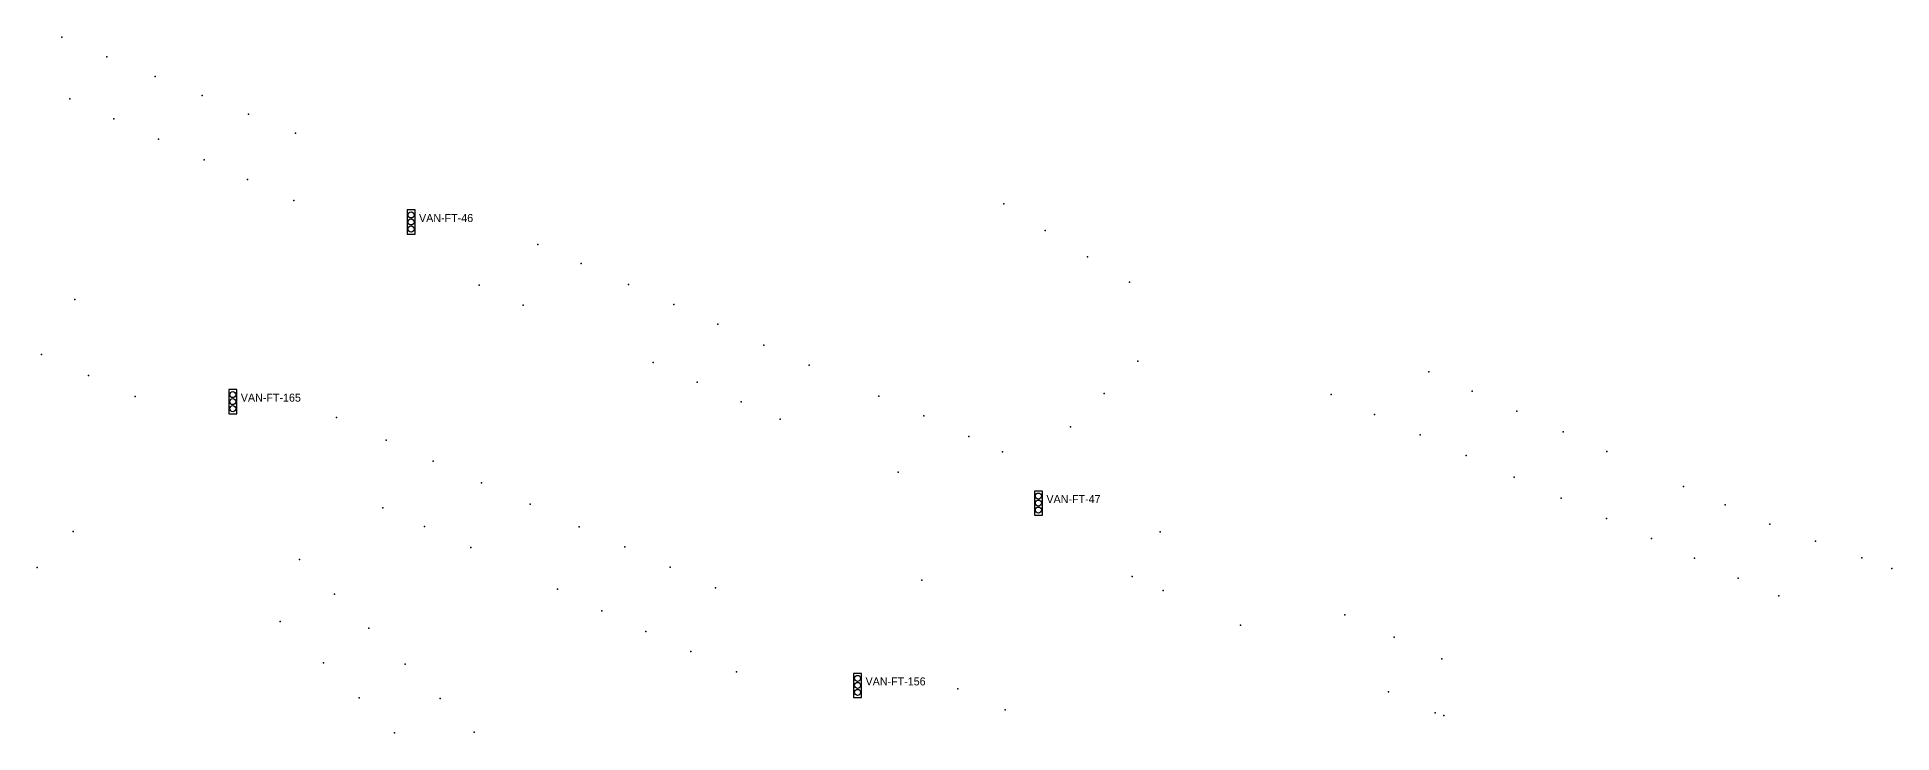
# Model space of a CAD drawing. Header units: inches. Extents: x 486474 to 494239, y 5455982 to 5460069.
# Drawn here: x 490823.4 to 491286.9, y 5459511.2 to 5459685 of the extents above; entities that cross this region are included whole.
import ezdxf

# ---------------------------------------------------------------- set-up
doc = ezdxf.new("R2010")
doc.units = ezdxf.units.IN
doc.header["$MEASUREMENT"] = 0
doc.layers.add('Parking Meters', color=10, linetype='Continuous')
doc.layers.add('Traffic Signals', color=10, linetype='Continuous')

msp = doc.modelspace()

# ---------------------------------------------------------------- linework, layer by layer
at = {"layer": 'Parking Meters', "color": 7}
for p in [(490829.51, 5459685.05), (490829.51, 5459685.05), (490840.77, 5459680.11), (490840.77, 5459680.11), (490852.86, 5459675.19), (490852.86, 5459675.19), (490831.54, 5459669.6), (490831.54, 5459669.6), (490864.59, 5459670.43), (490864.59, 5459670.43), (490842.54, 5459664.66), (490842.54, 5459664.66), (490876.17, 5459665.75), (490876.17, 5459665.75), (490853.69, 5459659.58), (490853.69, 5459659.58), (490887.91, 5459661.05), (490887.91, 5459661.05), (490865.11, 5459654.37), (490865.11, 5459654.37), (490875.97, 5459649.48), (490875.97, 5459649.48), (490887.54, 5459644.19), (491064.98, 5459643.36), (491064.98, 5459643.36), (491075.34, 5459636.68), (491075.34, 5459636.68), (490948.52, 5459633.25), (490948.52, 5459633.25), (490959.37, 5459628.49), (490959.37, 5459628.49), (491085.87, 5459630.1), (491085.87, 5459630.1), (490933.86, 5459623.07), (490933.86, 5459623.07), (490971.2, 5459623.2), (490971.2, 5459623.2), (491096.39, 5459623.82), (490832.81, 5459619.46), (490832.81, 5459619.46), (490944.88, 5459618.08), (490944.88, 5459618.08), (490982.51, 5459618.23), (490982.51, 5459618.23), (490993.5, 5459613.31), (490993.5, 5459613.31), (491004.99, 5459608.08), (491004.99, 5459608.08), (490824.46, 5459605.7), (490824.46, 5459605.7), (490977.33, 5459603.72), (490977.33, 5459603.72), (491016.35, 5459603.05), (491016.35, 5459603.05), (491098.5, 5459604.08), (491098.5, 5459604.08), (490836.2, 5459600.49), (490836.2, 5459600.49), (490988.36, 5459598.85), (490988.36, 5459598.85), (491171.17, 5459601.42), (491171.17, 5459601.42), (490847.87, 5459595.21), (490999.35, 5459593.9), (490999.35, 5459593.9), (491033.72, 5459595.28), (491090.04, 5459596), (491090.04, 5459596), (491146.8, 5459595.75), (491146.8, 5459595.75), (491182.03, 5459596.55), (491182.03, 5459596.55), (490898.19, 5459589.96), (490898.19, 5459589.96), (491009.05, 5459589.57), (491044.95, 5459590.36), (491044.95, 5459590.36), (491157.59, 5459590.76), (491157.59, 5459590.76), (491193.2, 5459591.54), (491193.2, 5459591.54), (490910.64, 5459584.35), (490910.64, 5459584.35), (491056.2, 5459585.26), (491056.2, 5459585.26), (491081.64, 5459587.63), (491169.02, 5459585.62), (491169.02, 5459585.62), (491204.8, 5459586.37), (491204.8, 5459586.37), (491064.62, 5459581.43), (491180.55, 5459580.49), (491180.55, 5459580.49), (491215.72, 5459581.51), (491215.72, 5459581.51), (490922.36, 5459579.11), (490922.36, 5459579.11), (491038.58, 5459576.36), (491192.5, 5459575.08), (491192.5, 5459575.08), (490934.46, 5459573.68), (490934.46, 5459573.68), (491234.84, 5459572.78), (490909.75, 5459567.44), (490909.75, 5459567.44), (490946.63, 5459568.3), (490946.63, 5459568.3), (491204.31, 5459569.81), (491204.31, 5459569.81), (491245.26, 5459568.13), (491245.26, 5459568.13), (490832.34, 5459561.51), (490832.34, 5459561.51), (490920.15, 5459562.74), (490920.15, 5459562.74), (490958.85, 5459562.68), (490958.85, 5459562.68), (491104.04, 5459561.41), (491104.04, 5459561.41), (491215.62, 5459564.73), (491215.62, 5459564.73), (491256.44, 5459563.29), (491256.44, 5459563.29), (490931.74, 5459557.47), (490931.74, 5459557.47), (490970.26, 5459557.68), (490970.26, 5459557.68), (491226.83, 5459559.71), (491226.83, 5459559.71), (491267.83, 5459559.09), (491267.83, 5459559.09), (490823.36, 5459552.47), (490823.36, 5459552.47), (490888.94, 5459554.5), (490888.94, 5459554.5), (490981.6, 5459552.57), (490981.6, 5459552.57), (491237.6, 5459554.85), (491237.6, 5459554.85), (491279.42, 5459554.92), (491279.42, 5459554.92), (491286.94, 5459552.23), (490953.42, 5459547.11), (490953.42, 5459547.11), (490992.93, 5459547.42), (490992.93, 5459547.42), (491044.49, 5459549.32), (491097.08, 5459550.23), (491097.08, 5459550.23), (491104.82, 5459546.77), (491248.49, 5459549.87), (491248.49, 5459549.87), (490897.7, 5459545.81), (490897.7, 5459545.81), (491258.64, 5459545.4), (490884.09, 5459539.03), (490964.5, 5459541.69), (490964.5, 5459541.69), (491124.1, 5459538.1), (491124.1, 5459538.1), (491150.22, 5459540.63), (491150.22, 5459540.63), (490906.26, 5459537.35), (490906.26, 5459537.35), (490975.51, 5459536.49), (490975.51, 5459536.49), (491162.51, 5459535.07), (491162.51, 5459535.07), (490894.97, 5459528.7), (490915.39, 5459528.34), (490915.39, 5459528.34), (490986.71, 5459531.48), (490986.71, 5459531.48), (491174.41, 5459529.7), (491174.41, 5459529.7), (490998.14, 5459526.4), (490998.14, 5459526.4), (490903.86, 5459519.89), (490903.86, 5459519.89), (490924.07, 5459519.78), (490924.07, 5459519.78), (491053.45, 5459522.2), (491161.15, 5459521.39), (491161.15, 5459521.39), (491065.3, 5459516.9), (491065.3, 5459516.9), (491172.82, 5459516.14), (491174.97, 5459515.49), (490912.68, 5459511.16), (490912.68, 5459511.16), (490932.61, 5459511.37), (490932.61, 5459511.37)]:
    msp.add_point(p, dxfattribs=at)
at = {"layer": 'Traffic Signals', "color": 1}
for points in [[(490915.82, 5459635.84), (490917.82, 5459635.84), (490917.82, 5459641.84), (490915.82, 5459641.84)], [(490871.27, 5459590.94), (490873.27, 5459590.94), (490873.27, 5459596.94), (490871.27, 5459596.94)], [(491072.62, 5459565.6), (491074.62, 5459565.6), (491074.62, 5459571.6), (491072.62, 5459571.6)], [(491027.42, 5459520.03), (491029.42, 5459520.03), (491029.42, 5459526.03), (491027.42, 5459526.03)]]:
    msp.add_lwpolyline(points, close=True, dxfattribs=at)
for centre in [(490916.82, 5459640.59), (490916.82, 5459638.84), (490916.82, 5459637.09), (490872.27, 5459595.69), (490872.27, 5459593.94), (490872.27, 5459592.19), (491073.62, 5459570.35), (491073.62, 5459568.6), (491073.62, 5459566.85), (491028.42, 5459524.78), (491028.42, 5459523.03), (491028.42, 5459521.28)]:
    msp.add_circle(centre, 0.75, dxfattribs=at)

# ---------------------------------------------------------------- texts
for s, p in [('VAN-FT-46', (490918.82, 5459638.84)), ('VAN-FT-165', (490874.27, 5459593.94)), ('VAN-FT-47', (491075.62, 5459568.6)), ('VAN-FT-156', (491030.42, 5459523.03))]:
    msp.add_text(s, height=2, dxfattribs=at).set_placement(p)

doc.saveas('drawing.dxf')
